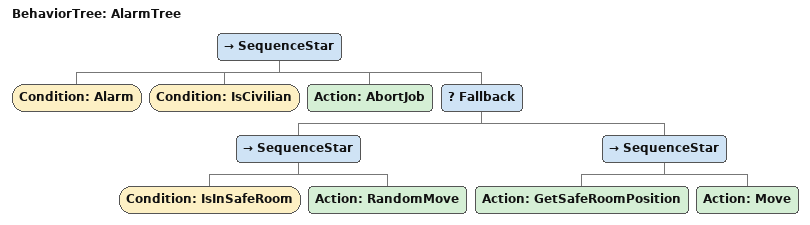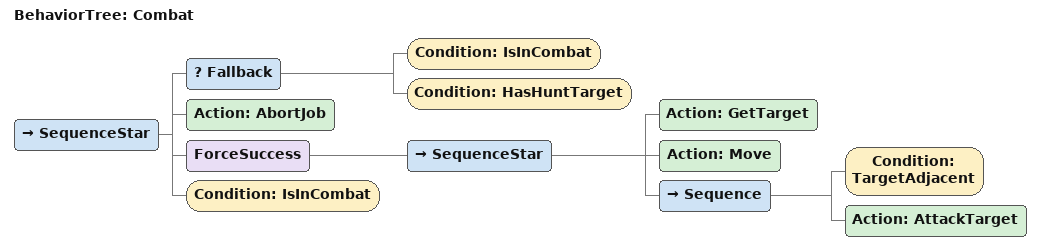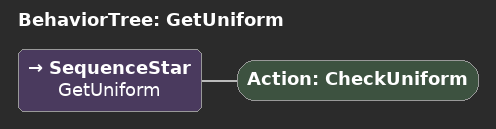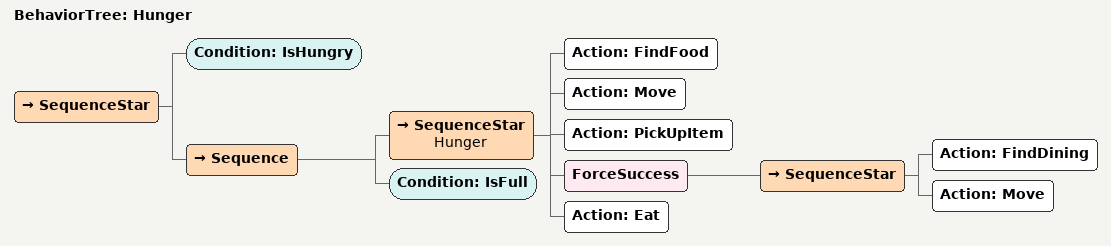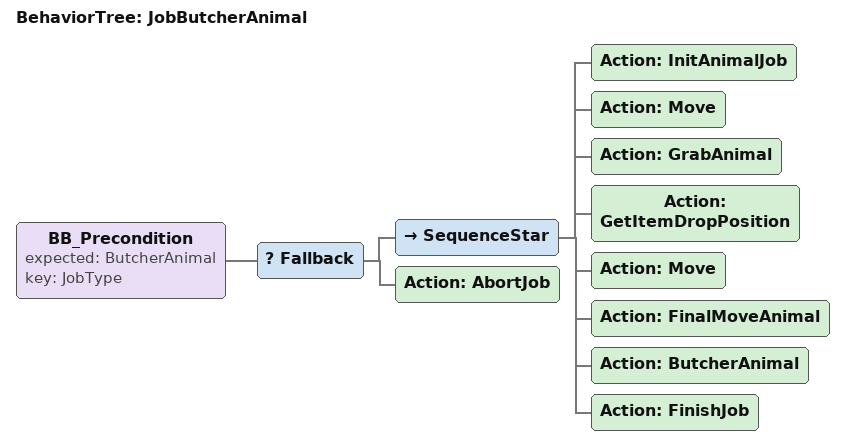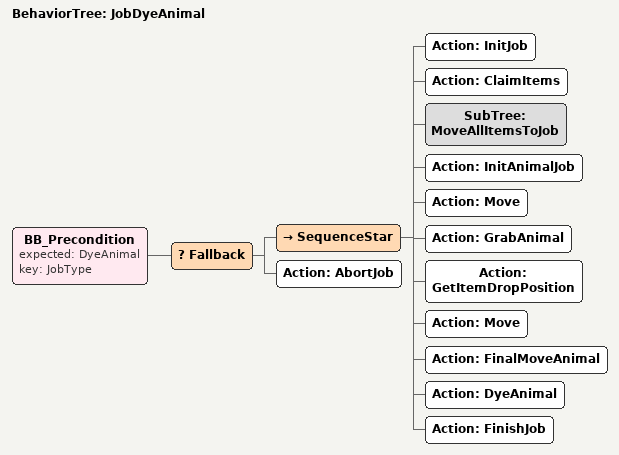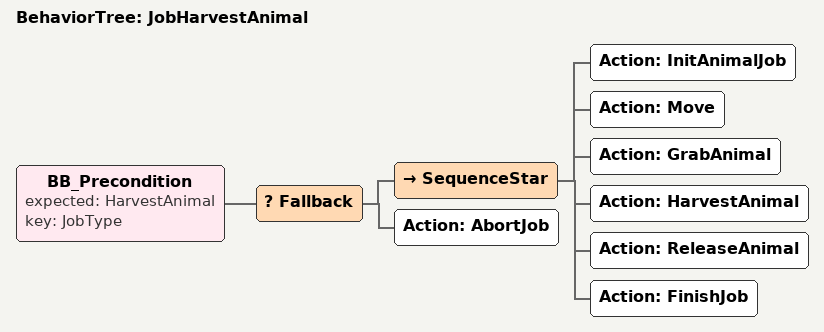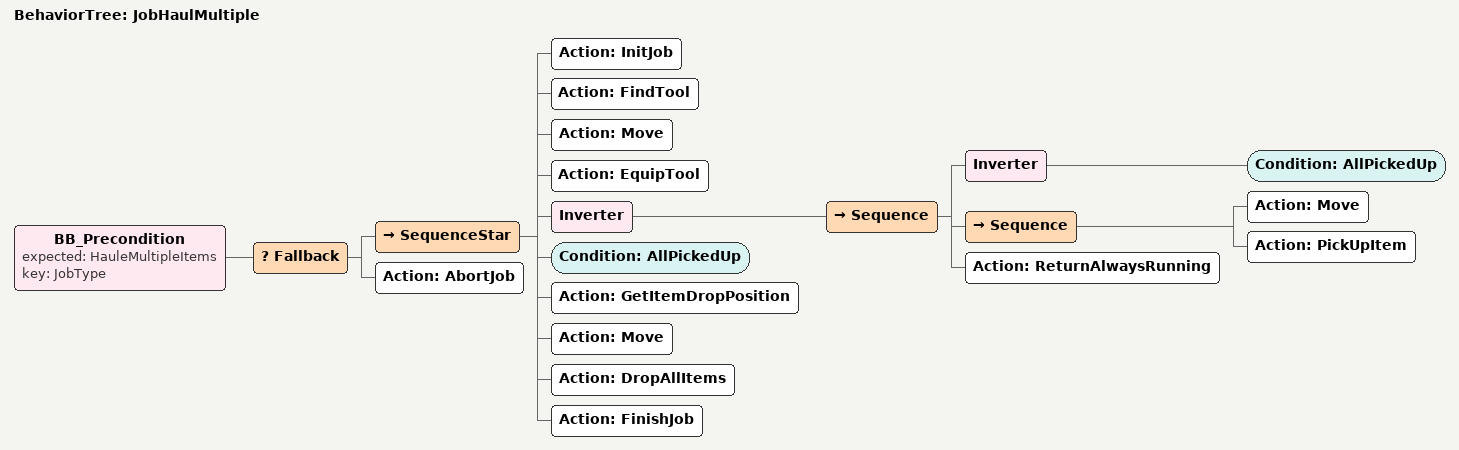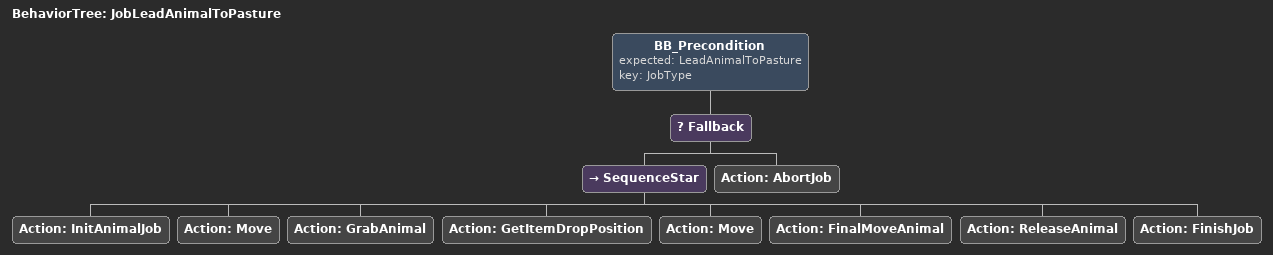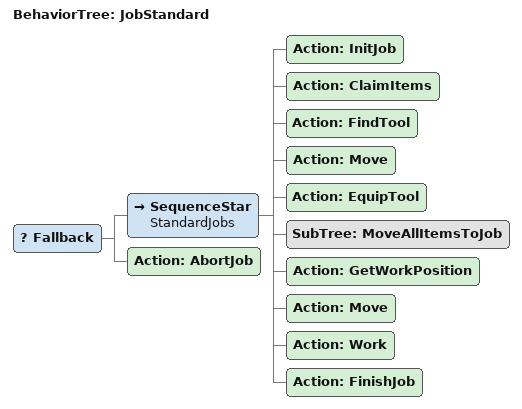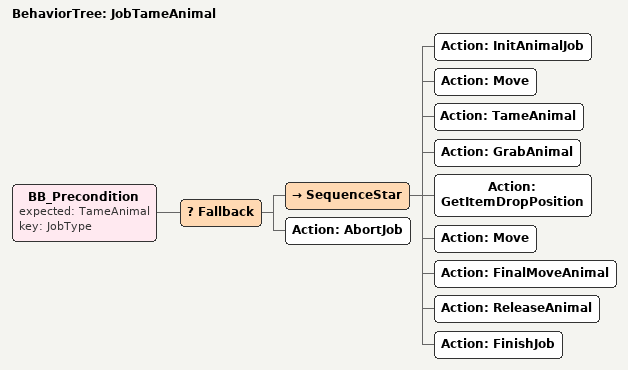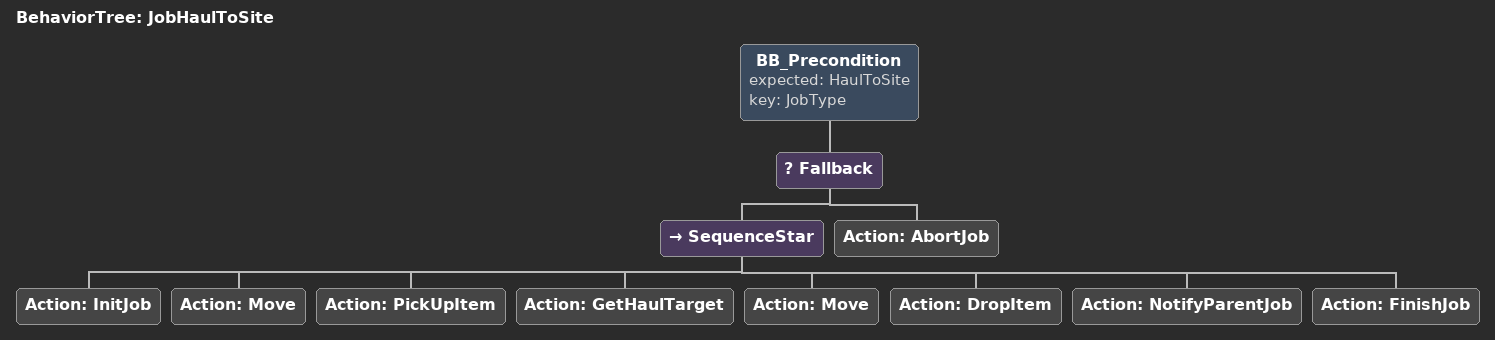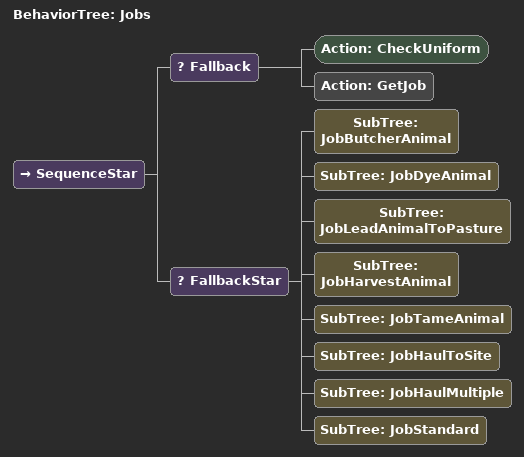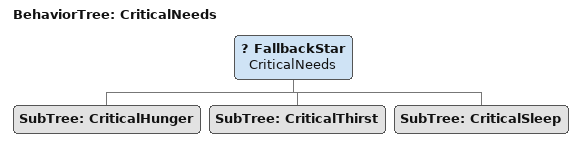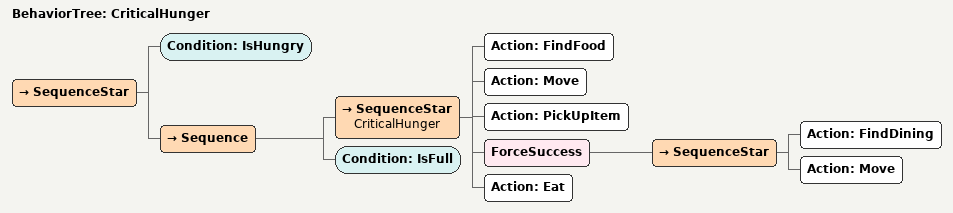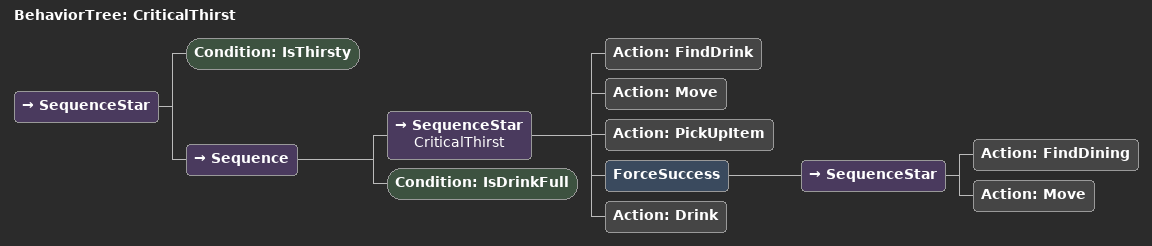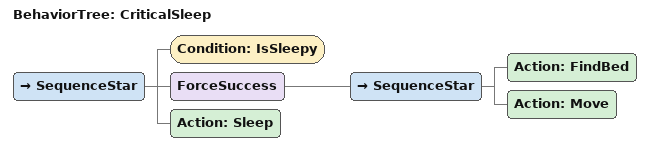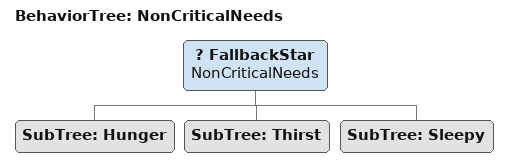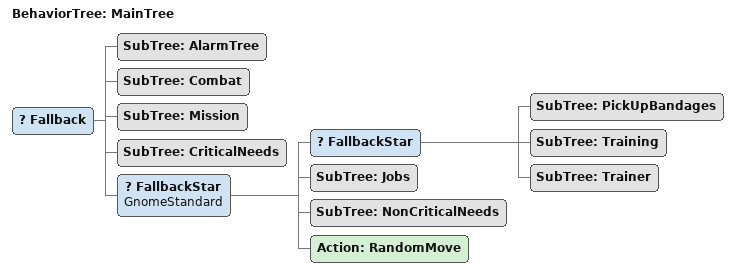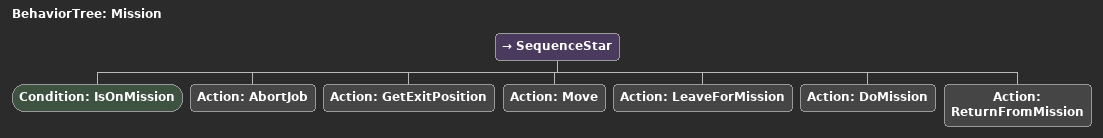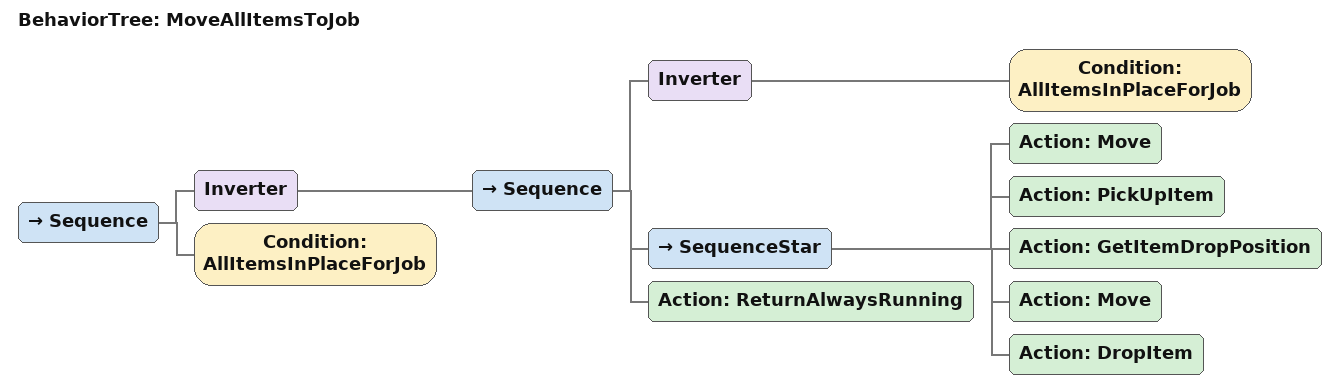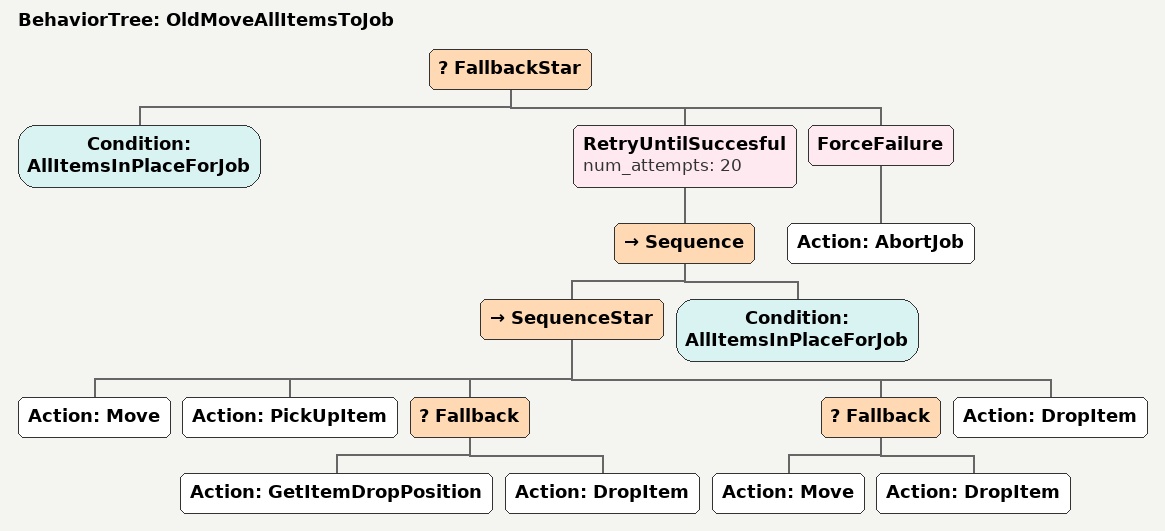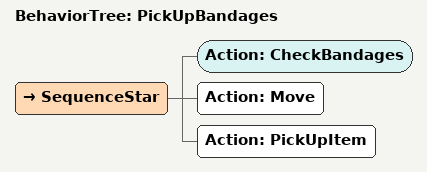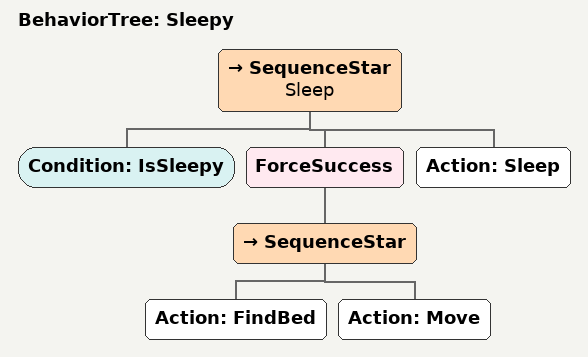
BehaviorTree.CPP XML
<BehaviorTree ID="AlarmTree">
    <SequenceStar>
        <Condition ID="Alarm"/>
        <Condition ID="IsCivilian"/>
        <Action ID="AbortJob"/>
        <Fallback>
            <SequenceStar>
                <Condition ID="IsInSafeRoom"/>
                <Action ID="RandomMove"/>
            </SequenceStar>
            <SequenceStar>
                <Action ID="GetSafeRoomPosition"/>
                <Action ID="Move"/>
            </SequenceStar>
        </Fallback>
    </SequenceStar>
</BehaviorTree>

<BehaviorTree ID="Combat">
    <SequenceStar>
        <Fallback>
            <Condition ID="IsInCombat"/>
            <Condition ID="HasHuntTarget"/>
        </Fallback>
        <Action ID="AbortJob"/>
        <ForceSuccess>
            <SequenceStar>
                <Action ID="GetTarget"/>
                <Action ID="Move"/>
                <Sequence>
                    <Condition ID="TargetAdjacent"/>
                    <Action ID="AttackTarget"/>
                </Sequence>
            </SequenceStar>
        </ForceSuccess>
        <Condition ID="IsInCombat"/>
    </SequenceStar>
</BehaviorTree>

<BehaviorTree ID="GetUniform">
    <SequenceStar name="GetUniform">
        <Action ID="CheckUniform"/>
    </SequenceStar>
</BehaviorTree>

<BehaviorTree ID="Hunger">
    <SequenceStar>
        <Condition ID="IsHungry"/>
        <Sequence>
            <SequenceStar name="Hunger">
                <Action ID="FindFood"/>
                <Action ID="Move"/>
                <Action ID="PickUpItem"/>
                <ForceSuccess>
                    <SequenceStar>
                        <Action ID="FindDining"/>
                        <Action ID="Move"/>
                    </SequenceStar>
                </ForceSuccess>
                <Action ID="Eat"/>
            </SequenceStar>
            <Condition ID="IsFull"/>
        </Sequence>
    </SequenceStar>
</BehaviorTree>

<BehaviorTree ID="JobButcherAnimal">
    <BB_Precondition expected="ButcherAnimal" key="JobType">
        <Fallback>
            <SequenceStar>
                <Action ID="InitAnimalJob"/>
                <Action ID="Move"/>
                <Action ID="GrabAnimal"/>
                <Action ID="GetItemDropPosition"/>
                <Action ID="Move"/>
                <Action ID="FinalMoveAnimal"/>
                <Action ID="ButcherAnimal"/>
                <Action ID="FinishJob"/>
            </SequenceStar>
            <Action ID="AbortJob"/>
        </Fallback>
    </BB_Precondition>
</BehaviorTree>

<BehaviorTree ID="JobDyeAnimal">
    <BB_Precondition expected="DyeAnimal" key="JobType">
        <Fallback>
            <SequenceStar>
                <Action ID="InitJob"/>
                <Action ID="ClaimItems"/>
                <SubTree ID="MoveAllItemsToJob"/>
                <Action ID="InitAnimalJob"/>
                <Action ID="Move"/>
                <Action ID="GrabAnimal"/>
                <Action ID="GetItemDropPosition"/>
                <Action ID="Move"/>
                <Action ID="FinalMoveAnimal"/>
                <Action ID="DyeAnimal"/>
                <Action ID="FinishJob"/>
            </SequenceStar>
            <Action ID="AbortJob"/>
        </Fallback>
    </BB_Precondition>
</BehaviorTree>

<BehaviorTree ID="JobHarvestAnimal">
    <BB_Precondition expected="HarvestAnimal" key="JobType">
        <Fallback>
            <SequenceStar>
                <Action ID="InitAnimalJob"/>
                <Action ID="Move"/>
                <Action ID="GrabAnimal"/>
                <Action ID="HarvestAnimal"/>
                <Action ID="ReleaseAnimal"/>
                <Action ID="FinishJob"/>
            </SequenceStar>
            <Action ID="AbortJob"/>
        </Fallback>
    </BB_Precondition>
</BehaviorTree>

<BehaviorTree ID="JobHaulMultiple">
    <BB_Precondition expected="HauleMultipleItems" key="JobType">
        <Fallback>
            <SequenceStar>
                <Action ID="InitJob"/>
                <Action ID="FindTool"/>
                <Action ID="Move"/>
                <Action ID="EquipTool"/>
                <Inverter>
                    <Sequence>
                        <Inverter>
                            <Condition ID="AllPickedUp"/>
                        </Inverter>
                        <Sequence>
                            <Action ID="Move"/>
                            <Action ID="PickUpItem"/>
                        </Sequence>
                        <Action ID="ReturnAlwaysRunning"/>
                    </Sequence>
                </Inverter>
                <Condition ID="AllPickedUp"/>
                <Action ID="GetItemDropPosition"/>
                <Action ID="Move"/>
                <Action ID="DropAllItems"/>
                <Action ID="FinishJob"/>
            </SequenceStar>
            <Action ID="AbortJob"/>
        </Fallback>
    </BB_Precondition>
</BehaviorTree>

<BehaviorTree ID="JobLeadAnimalToPasture">
    <BB_Precondition expected="LeadAnimalToPasture" key="JobType">
        <Fallback>
            <SequenceStar>
                <Action ID="InitAnimalJob"/>
                <Action ID="Move"/>
                <Action ID="GrabAnimal"/>
                <Action ID="GetItemDropPosition"/>
                <Action ID="Move"/>
                <Action ID="FinalMoveAnimal"/>
                <Action ID="ReleaseAnimal"/>
                <Action ID="FinishJob"/>
            </SequenceStar>
            <Action ID="AbortJob"/>
        </Fallback>
    </BB_Precondition>
</BehaviorTree>

<BehaviorTree ID="JobStandard">
    <Fallback>
        <SequenceStar name="StandardJobs">
            <Action ID="InitJob"/>
            <Action ID="ClaimItems"/>
            <Action ID="FindTool"/>
            <Action ID="Move"/>
            <Action ID="EquipTool"/>
            <SubTree ID="MoveAllItemsToJob"/>
            <Action ID="GetWorkPosition"/>
            <Action ID="Move"/>
            <Action ID="Work"/>
            <Action ID="FinishJob"/>
        </SequenceStar>
        <Action ID="AbortJob"/>
    </Fallback>
</BehaviorTree>

<BehaviorTree ID="JobTameAnimal">
    <BB_Precondition expected="TameAnimal" key="JobType">
        <Fallback>
            <SequenceStar>
                <Action ID="InitAnimalJob"/>
                <Action ID="Move"/>
                <Action ID="TameAnimal"/>
                <Action ID="GrabAnimal"/>
                <Action ID="GetItemDropPosition"/>
                <Action ID="Move"/>
                <Action ID="FinalMoveAnimal"/>
                <Action ID="ReleaseAnimal"/>
                <Action ID="FinishJob"/>
            </SequenceStar>
            <Action ID="AbortJob"/>
        </Fallback>
    </BB_Precondition>
</BehaviorTree>

<BehaviorTree ID="JobHaulToSite">
    <BB_Precondition expected="HaulToSite" key="JobType">
        <Fallback>
            <SequenceStar>
                <Action ID="InitJob"/>
                <Action ID="Move"/>
                <Action ID="PickUpItem"/>
                <Action ID="GetHaulTarget"/>
                <Action ID="Move"/>
                <Action ID="DropItem"/>
                <Action ID="NotifyParentJob"/>
                <Action ID="FinishJob"/>
            </SequenceStar>
            <Action ID="AbortJob"/>
        </Fallback>
    </BB_Precondition>
</BehaviorTree>

<BehaviorTree ID="Jobs">
    <SequenceStar>
        <Fallback>
            <Action ID="CheckUniform"/>
            <Action ID="GetJob"/>
        </Fallback>
        <FallbackStar>
            <SubTree ID="JobButcherAnimal"/>
            <SubTree ID="JobDyeAnimal"/>
            <SubTree ID="JobLeadAnimalToPasture"/>
            <SubTree ID="JobHarvestAnimal"/>
            <SubTree ID="JobTameAnimal"/>
            <SubTree ID="JobHaulToSite"/>
            <SubTree ID="JobHaulMultiple"/>
            <SubTree ID="JobStandard"/>
        </FallbackStar>
    </SequenceStar>
</BehaviorTree>

<BehaviorTree ID="CriticalNeeds">
    <FallbackStar name="CriticalNeeds">
        <SubTree ID="CriticalHunger"/>
        <SubTree ID="CriticalThirst"/>
        <SubTree ID="CriticalSleep"/>
    </FallbackStar>
</BehaviorTree>

<BehaviorTree ID="CriticalHunger">
    <SequenceStar>
        <Condition ID="IsHungry"/>
        <Sequence>
            <SequenceStar name="CriticalHunger">
                <Action ID="FindFood"/>
                <Action ID="Move"/>
                <Action ID="PickUpItem"/>
                <ForceSuccess>
                    <SequenceStar>
                        <Action ID="FindDining"/>
                        <Action ID="Move"/>
                    </SequenceStar>
                </ForceSuccess>
                <Action ID="Eat"/>
            </SequenceStar>
            <Condition ID="IsFull"/>
        </Sequence>
    </SequenceStar>
</BehaviorTree>

<BehaviorTree ID="CriticalThirst">
    <SequenceStar>
        <Condition ID="IsThirsty"/>
        <Sequence>
            <SequenceStar name="CriticalThirst">
                <Action ID="FindDrink"/>
                <Action ID="Move"/>
                <Action ID="PickUpItem"/>
                <ForceSuccess>
                    <SequenceStar>
                        <Action ID="FindDining"/>
                        <Action ID="Move"/>
                    </SequenceStar>
                </ForceSuccess>
                <Action ID="Drink"/>
            </SequenceStar>
            <Condition ID="IsDrinkFull"/>
        </Sequence>
    </SequenceStar>
</BehaviorTree>

<BehaviorTree ID="CriticalSleep">
    <SequenceStar>
        <Condition ID="IsSleepy"/>
        <ForceSuccess>
            <SequenceStar>
                <Action ID="FindBed"/>
                <Action ID="Move"/>
            </SequenceStar>
        </ForceSuccess>
        <Action ID="Sleep"/>
    </SequenceStar>
</BehaviorTree>

<BehaviorTree ID="NonCriticalNeeds">
    <FallbackStar name="NonCriticalNeeds">
        <SubTree ID="Hunger"/>
        <SubTree ID="Thirst"/>
        <SubTree ID="Sleepy"/>
    </FallbackStar>
</BehaviorTree>

<BehaviorTree ID="MainTree">
    <Fallback>
        <SubTree ID="AlarmTree"/>
        <SubTree ID="Combat"/>
        <SubTree ID="Mission"/>
        <SubTree ID="CriticalNeeds"/>
        <FallbackStar name="GnomeStandard">
            <FallbackStar>
                <SubTree ID="PickUpBandages"/>
                <SubTree ID="Training"/>
                <SubTree ID="Trainer"/>
            </FallbackStar>
            <SubTree ID="Jobs"/>
            <SubTree ID="NonCriticalNeeds"/>
            <Action ID="RandomMove"/>
        </FallbackStar>
    </Fallback>
</BehaviorTree>

<BehaviorTree ID="Mission">
    <SequenceStar>
        <Condition ID="IsOnMission"/>
        <Action ID="AbortJob"/>
        <Action ID="GetExitPosition"/>
        <Action ID="Move"/>
        <Action ID="LeaveForMission"/>
        <Action ID="DoMission"/>
        <Action ID="ReturnFromMission"/>
    </SequenceStar>
</BehaviorTree>

<BehaviorTree ID="MoveAllItemsToJob">
    <Sequence>
        <Inverter>
            <Sequence>
                <Inverter>
                    <Condition ID="AllItemsInPlaceForJob"/>
                </Inverter>
                <SequenceStar>
                    <Action ID="Move"/>
                    <Action ID="PickUpItem"/>
                    <Action ID="GetItemDropPosition"/>
                    <Action ID="Move"/>
                    <Action ID="DropItem"/>
                </SequenceStar>
                <Action ID="ReturnAlwaysRunning"/>
            </Sequence>
        </Inverter>
        <Condition ID="AllItemsInPlaceForJob"/>
    </Sequence>
</BehaviorTree>

<BehaviorTree ID="OldMoveAllItemsToJob">
    <FallbackStar>
        <Condition ID="AllItemsInPlaceForJob"/>
        <RetryUntilSuccesful num_attempts="20">
            <Sequence>
                <SequenceStar>
                    <Action ID="Move"/>
                    <Action ID="PickUpItem"/>
                    <Fallback>
                        <Action ID="GetItemDropPosition"/>
                        <Action ID="DropItem"/>
                    </Fallback>
                    <Fallback>
                        <Action ID="Move"/>
                        <Action ID="DropItem"/>
                    </Fallback>
                    <Action ID="DropItem"/>
                </SequenceStar>
                <Condition ID="AllItemsInPlaceForJob"/>
            </Sequence>
        </RetryUntilSuccesful>
        <ForceFailure>
            <Action ID="AbortJob"/>
        </ForceFailure>
    </FallbackStar>
</BehaviorTree>

<BehaviorTree ID="PickUpBandages">
    <SequenceStar>
        <Action ID="CheckBandages"/>
        <Action ID="Move"/>
        <Action ID="PickUpItem"/>
    </SequenceStar>
</BehaviorTree>

<BehaviorTree ID="Sleepy">
    <SequenceStar name="Sleep">
        <Condition ID="IsSleepy"/>
        <ForceSuccess>
            <SequenceStar>
                <Action ID="FindBed"/>
                <Action ID="Move"/>
            </SequenceStar>
        </ForceSuccess>
        <Action ID="Sleep"/>
    </SequenceStar>
</BehaviorTree>
